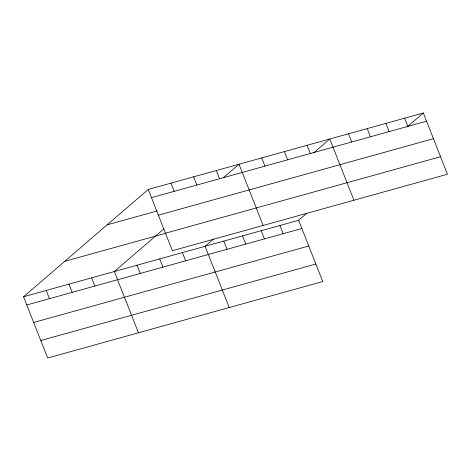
<?xml version="1.0" encoding="UTF-8"?>
<svg xmlns="http://www.w3.org/2000/svg" width="471" height="471" viewBox="0 0 471 471"><rect width="100%" height="100%" fill="white"/><g stroke="black" fill="none" stroke-linecap="round" stroke-linejoin="round"><path stroke-width="0.71" d="M306.751 213.304L298.626 220.298L322.753 281.546L47.677 358.019L23.55 296.771L148.247 189.454L423.323 112.981L447.45 174.229L172.374 250.702L148.247 189.454M163.955 228.824L114.323 271.531L138.45 332.779M223.319 177.732L239.021 164.22L263.148 225.468M213.763 238.844L205.103 246.298L229.224 307.545M313.556 152.963L329.8 138.986L353.927 200.234M407.079 126.964L423.323 112.981M151.479 197.661L426.555 121.188M107.1 224.867L157.296 210.914M158.374 215.165L433.45 138.692M165.48 233.198L440.556 156.725M64.698 261.358L165.792 233.251M23.55 296.771L298.626 220.298M26.782 304.973L301.858 228.5M33.677 322.476L308.752 246.003M40.783 340.509L315.858 264.037M404.618 118.186L407.851 126.387M385.914 123.384L389.146 131.586M367.209 128.583L370.442 136.784M348.505 133.782L351.737 141.989M307.104 145.292L310.336 153.493M284.413 151.603L287.64 159.804M261.717 157.915L264.949 166.116M279.921 225.497L283.153 233.698M261.217 230.696L264.449 238.897M242.512 235.894L245.738 244.096M216.33 170.531L219.563 178.733M223.807 241.099L227.034 249.3M193.634 176.837L196.866 185.038M170.944 183.148L174.17 191.35M182.407 252.603L185.639 260.804M159.71 258.915L162.942 267.116M137.02 265.226L140.252 273.427M91.633 277.843L94.859 286.044M68.937 284.148L72.169 292.35M46.246 290.46L49.473 298.661"/></g></svg>
